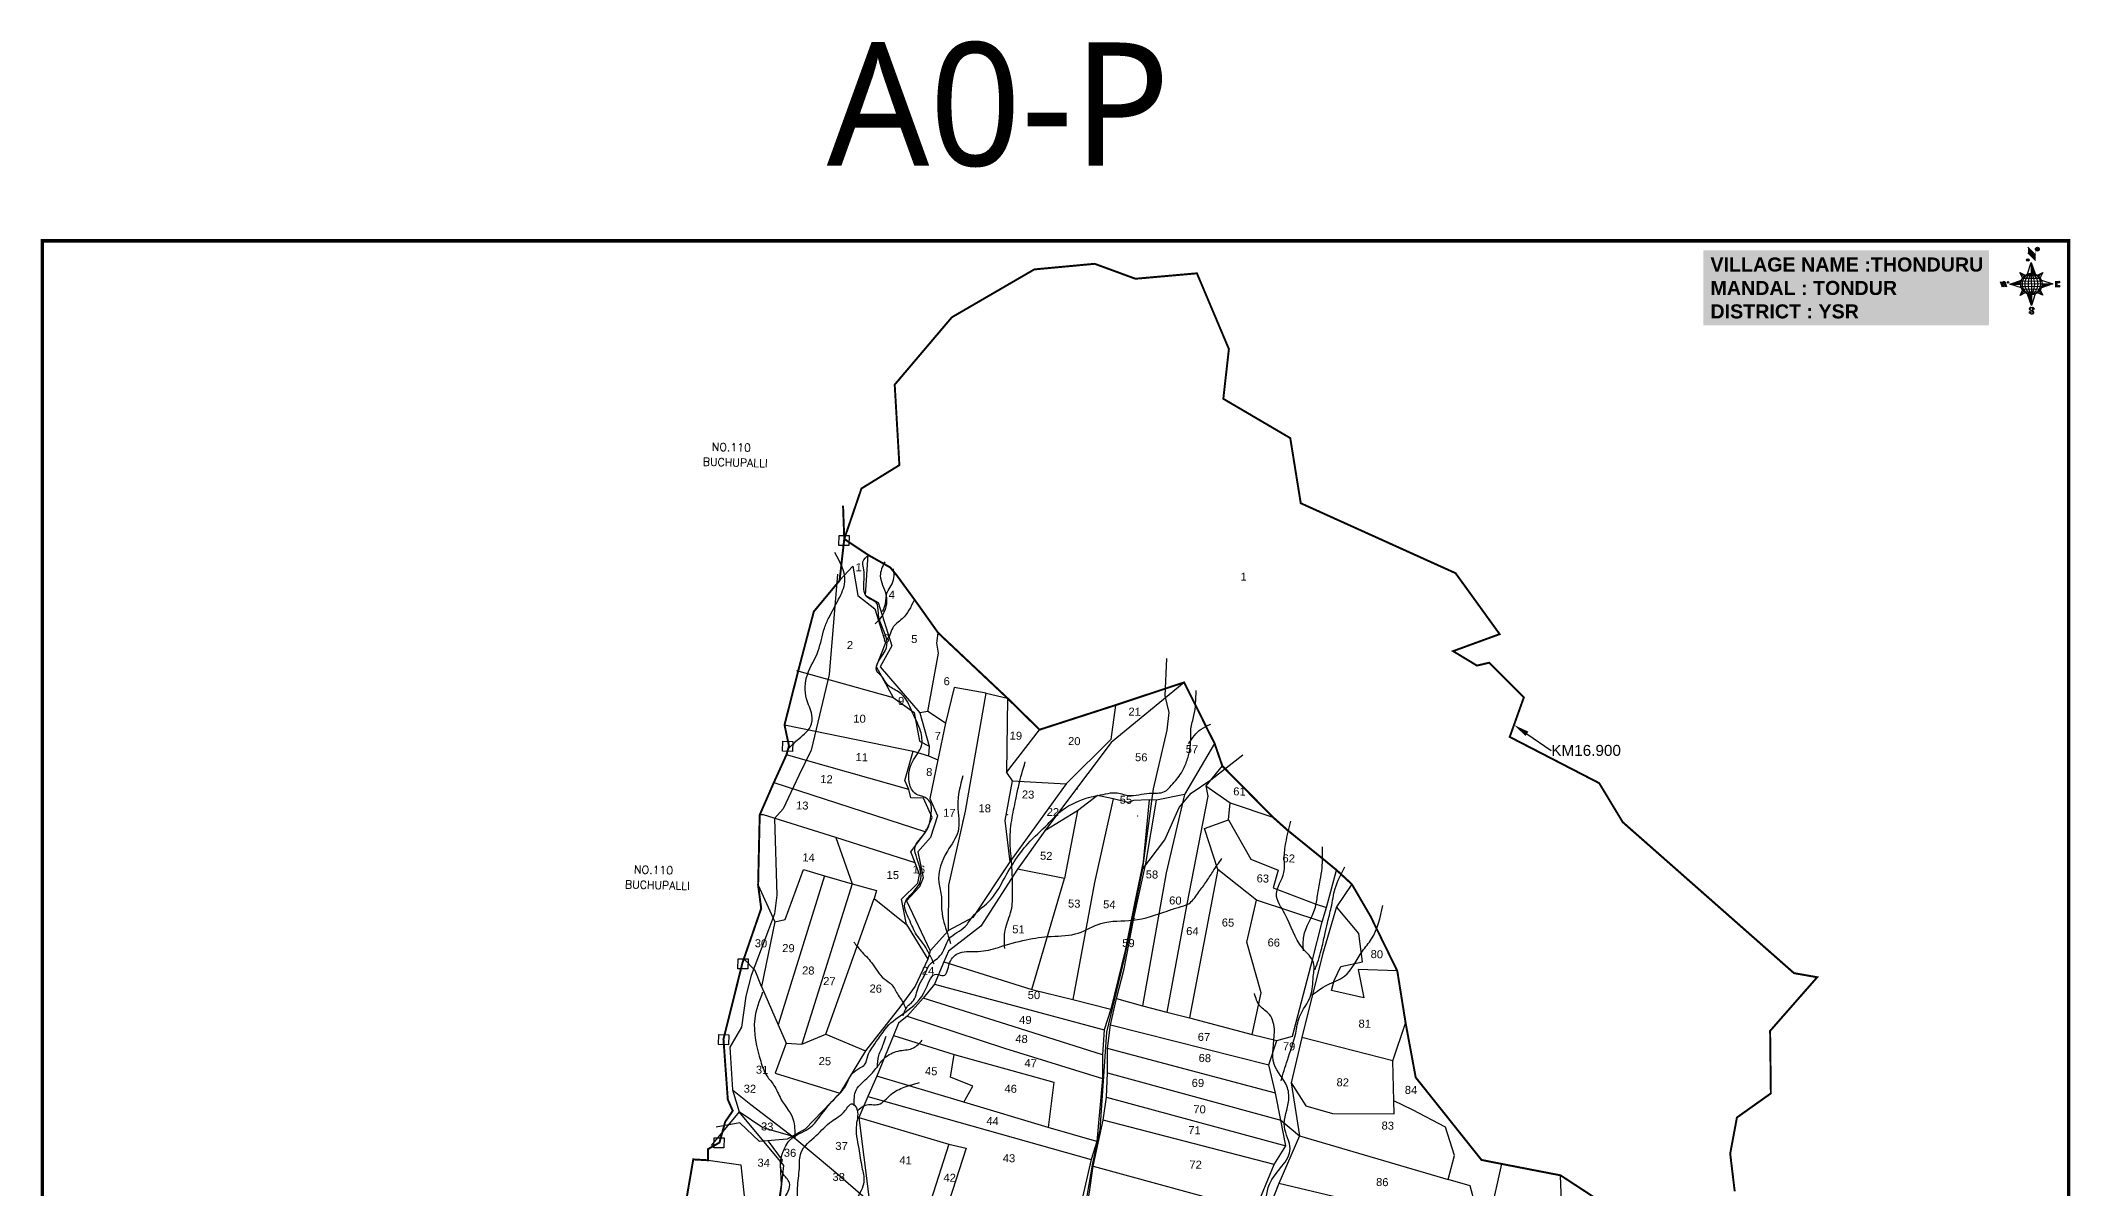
# Model space of a CAD drawing. Header units: inches. Extents: x 204541 to 226849, y 1610477 to 1619241.
# Drawn here: x 204541 to 209737, y 1616302 to 1619241 of the extents above; entities that cross this region are included whole.
import ezdxf
from ezdxf import colors
from ezdxf.entities.mleader import LeaderData, LeaderLine
from ezdxf.enums import TextEntityAlignment as Align
from ezdxf.math import Vec2, Vec3

# ---------------------------------------------------------------- set-up
doc = ezdxf.new("R2010")
doc.units = ezdxf.units.IN
doc.header["$LTSCALE"] = 15
doc.header["$MEASUREMENT"] = 0
for name, color, linetype in [('BLOCK', 72, 'Continuous'), ('bord', 1, 'Continuous'), ('CADAS', 1, 'Continuous'), ('PLOT', 7, 'Continuous'), ('PLOT NO', 7, 'Continuous'), ('ROAD', 1, 'Continuous'), ('STREAM', 4, 'Continuous'), ('TEXT', 1, 'Continuous'), ('VILLAGE BOUNADRY', 5, 'Continuous'), ('VILLAGE BOUNDARY', 5, 'Continuous'), ('VILLAGE BOUNDARY STONES', 1, 'Continuous'), ('VILLAGE STONES', 240, 'Continuous')]:
    doc.layers.add(name, color=color, linetype=linetype)
doc.styles.add('section', font='romant.shx', dxfattribs={"height": 2})
doc.styles.get("Standard").update_dxf_attribs({"font": 'arial.ttf'})
doc.styles.add('TMS', font='trebuc.ttf')
pattern_1 = [(270.375479083, (-2069700.0438, 9073869.3916), (1.91060089915, 0.0125210085), [])]
pattern_2 = [(0.375479083, (-2069700.0438, 9073869.3916), (-0.0125210085, 1.91060089915), [])]

# ---------------------------------------------------------------- blocks, each defined once
blk = doc.blocks.new('*X14')
at = {"color": 0, "linetype": 'Continuous'}
for p, q in [((6321.6, 240.5), (6322.3, 241.2)), ((6321.6, 240.3), (6322.3, 241)), ((6321.6, 240.1), (6322.3, 240.8)), ((6321.6, 239.9), (6322.4, 240.7)), ((6321.6, 239.8), (6322.4, 240.6)), ((6321.6, 239.6), (6322.5, 240.5)), ((6321.6, 239.4), (6322.5, 240.3)), ((6321.6, 239.2), (6322.6, 240.2)), ((6321.7, 239.1), (6322.6, 240.1)), ((6321.8, 240.8), (6322.4, 241.4)), ((6322.1, 241.3), (6322.4, 241.6)), ((6321.8, 239), (6322.7, 240)), ((6321.8, 239), (6322.8, 239.9)), ((6321.9, 238.9), (6322.9, 239.8)), ((6322, 238.8), (6323, 239.7)), ((6322.1, 238.7), (6323.1, 239.6)), ((6322.2, 238.6), (6323.1, 239.6)), ((6322.3, 238.5), (6323.2, 239.5)), ((6322.4, 238.5), (6323.3, 239.4)), ((6322.5, 238.4), (6323.4, 239.3)), ((6322.7, 238.4), (6323.6, 239.3)), ((6322.8, 238.3), (6323.7, 239.2)), ((6322.9, 238.3), (6323.8, 239.1)), ((6323.1, 238.2), (6323.9, 239.1)), ((6323.2, 238.2), (6324, 239)), ((6323.3, 238.2), (6324.2, 239)), ((6323.5, 238.1), (6324.3, 238.9)), ((6323.7, 238.1), (6324.4, 238.9)), ((6323.8, 238.1), (6324.6, 238.8)), ((6324.1, 238.2), (6324.7, 238.8)), ((6324.3, 238.3), (6324.9, 238.8)), ((6324.6, 238.3), (6325.1, 238.8)), ((6324.8, 238.4), (6325.2, 238.8)), ((6325.1, 238.5), (6325.4, 238.8)), ((6325.4, 238.6), (6325.6, 238.8))]:
    blk.add_line(p, q, dxfattribs=at)
blk = doc.blocks.new('*X13')
at = {"color": 0, "linetype": 'Continuous'}
for p, q in [((6324.4, 240.3), (6324.5, 240.4)), ((6324.6, 240.3), (6324.8, 240.5)), ((6324.7, 240.2), (6325, 240.5)), ((6324.8, 240.2), (6325.2, 240.6)), ((6325, 240.1), (6325.5, 240.6)), ((6325.1, 240.1), (6325.6, 240.6)), ((6325.2, 240), (6325.8, 240.6)), ((6325.3, 240), (6326, 240.6)), ((6325.4, 239.9), (6326.1, 240.6)), ((6325.5, 239.8), (6326.2, 240.5)), ((6325.6, 239.8), (6326.3, 240.5)), ((6325.7, 239.7), (6326.5, 240.4)), ((6325.9, 239.6), (6326.6, 240.3)), ((6326, 239.5), (6326.7, 240.3)), ((6326, 239.4), (6326.8, 240.2)), ((6326.1, 239.3), (6327, 240.2)), ((6326.2, 239.3), (6327.1, 240.1)), ((6326.3, 239.2), (6327.1, 240)), ((6326.4, 239.1), (6327.2, 239.9)), ((6326.5, 239), (6327.3, 239.8)), ((6326.5, 238.9), (6327.4, 239.7)), ((6326.6, 238.8), (6327.5, 239.6)), ((6326.7, 238.7), (6327.5, 239.5)), ((6326.8, 238.6), (6327.6, 239.4)), ((6326.8, 238.5), (6327.7, 239.3)), ((6326.8, 236.5), (6327.4, 237)), ((6326.9, 238.3), (6327.8, 239.2)), ((6326.9, 238.2), (6327.9, 239.1)), ((6326.9, 236.8), (6327.6, 237.4)), ((6327, 238.1), (6327.8, 239)), ((6327, 237.9), (6327.8, 238.8)), ((6327, 237.8), (6327.8, 238.6)), ((6327, 237.6), (6327.8, 238.4)), ((6327, 237.4), (6327.8, 238.2)), ((6327, 237.3), (6327.8, 238)), ((6327, 237.1), (6327.8, 237.9))]:
    blk.add_line(p, q, dxfattribs=at)
blk = doc.blocks.new('sy')
at = {"layer": 'bord', "extrusion": (0.000169932, 0.004808, 0.999988)}
h = blk.add_hatch(dxfattribs=at)
h.set_pattern_fill('LINE', color=8, scale=15.285135, angle=0.3755, style=0)
h.set_pattern_definition(pattern_2)
h.paths.add_polyline_path([(-0.2, 22.9, -0.090992), (8, 21.5), (-0.3, 45.9)])
h = blk.add_hatch(dxfattribs=at)
h.set_pattern_fill('LINE', color=8, scale=15.285135, angle=-89.6245, style=0)
h.set_pattern_definition(pattern_1)
h.paths.add_polyline_path([(-22.9, -0.2, -0.090992), (-21.5, 8), (-45.9, -0.3)])
h = blk.add_hatch(dxfattribs=at)
h.set_pattern_fill('LINE', color=8, scale=15.285135, angle=-89.6245, style=0)
h.set_pattern_definition(pattern_1)
h.paths.add_polyline_path([(45.9, 0.3), (22.9, 0.2, -0.090992), (21.5, -8)])
h = blk.add_hatch(dxfattribs=at)
h.set_pattern_fill('LINE', color=8, scale=15.285135, angle=0.3755, style=0)
h.set_pattern_definition(pattern_2)
h.paths.add_polyline_path([(0.2, -22.9, -0.090992), (-8, -21.5), (0.3, -45.9)])
for p, q in [((-8.3, 21.4, -0.1), (-0.3, 45.9, -0.2)), ((-7.3, 78.3, -0.4), (8.9, 62.3, -0.3)), ((-7.3, 66.2, -0.3), (9, 50.2, -0.2)), ((-0.3, 45.9, -0.2), (8, 21.5, -0.1)), ((-0.3, 45.9, -0.2), (-0.2, 22.9, -0.1)), ((-66.6, 5, 0), (-62.8, -6.2, 0)), ((-63.4, 5.1, 0), (-59.5, -6.2, 0)), ((-60.2, 5.1, 0), (-56.3, -6.2, 0)), ((-60.2, 5.1, 0), (-56.9, 5.1, 0)), ((-56.9, 5.1, 0), (-53.1, -6.1, 0)), ((-45.9, -0.3, 0), (-21.5, 8, 0)), ((-24.5, 24.2, -0.1), (-13.3, 18.7, -0.1)), ((-24.5, 24.2, -0.1), (-16.3, 16.1, -0.1)), ((-18.8, 13.1, -0.1), (-24.5, 24.2, -0.1)), ((13.1, 18.8, -0.1), (24.2, 24.5, -0.1)), ((24.2, 24.5, -0.1), (16.1, 16.3, -0.1)), ((24.2, 24.5, -0.1), (18.7, 13.3, -0.1)), ((21.4, 8.3, 0), (45.9, 0.3, 0)), ((45.9, 0.3, 0), (21.5, -8, 0)), ((22.9, 0.2, 0), (45.9, 0.3, 0)), ((51.5, 5.7, 0), (51.6, -6.7, 0)), ((55.1, -6.7, 0), (55, 5.7, 0)), ((-45.9, -0.3, 0), (-22.9, -0.2, 0)), ((-21.4, -8.3, 0), (-45.9, -0.3, 0)), ((-24.2, -24.5, 0.1), (-18.7, -13.3, 0.1)), ((-24.2, -24.5, 0.1), (-16.1, -16.3, 0.1)), ((-13.1, -18.8, 0.1), (-24.2, -24.5, 0.1)), ((0.3, -45.9, 0.2), (-8, -21.5, 0.1)), ((0.2, -22.9, 0.1), (0.3, -45.9, 0.2)), ((8.3, -21.4, 0.1), (0.3, -45.9, 0.2)), ((24.5, -24.2, 0.1), (13.3, -18.7, 0.1)), ((24.5, -24.2, 0.1), (16.3, -16.1, 0.1)), ((18.8, -13.1, 0.1), (24.5, -24.2, 0.1))]:
    blk.add_line(p, q, dxfattribs=at)
at = {"layer": 'bord', "color": 8, "linetype": 'ByBlock', "extrusion": (0.000169932, 0.004808, 0.999988)}
for p, q in [((22.9, 0.2, 0), (-22.9, -0.2, 0)), ((22.2, 5.9, 0), (-22.2, 5.6, 0)), ((19.8, 11.6, -0.1), (-19.9, 11.3, -0.1)), ((15.1, 17.3, -0.1), (-15.3, 17.1, -0.1)), ((-0.2, 22.9, -0.1), (0.2, -22.9, 0.1)), ((22.2, -5.6, 0), (-22.2, -5.9, 0)), ((19.9, -11.3, 0.1), (-19.8, -11.6, 0.1)), ((15.3, -17.1, 0.1), (-15.1, -17.3, 0.1))]:
    blk.add_line(p, q, dxfattribs=at)
at = {"layer": 'bord', "extrusion": (0.000169932, 0.004808, 0.999988)}
for points, const_width in [([(-8.6, 52.2, 1), (-6.6, 50.5, 1)], 2.69), ([(11.3, 75.7, 1), (14.4, 73.1, 1)], 4.03), ([(-50.6, 4.1, 1), (-49.3, 3, 1)], 1.61), ([(57.9, 4.5, 1), (59.3, 3.4, 1)], 1.77), ([(58, -4.4, 1), (59.3, -5.5, 1)], 1.77), ([(-1.6, -61.3, 1), (-3.1, -60.1, 1)], 2), ([(4.4, -53.7, 1), (2.9, -52.5, 1)], 2)]:
    blk.add_lwpolyline(points, format="xyb", close=True, dxfattribs=dict(at, const_width=const_width))
for points, const_width in [([(-7.2, 54.1), (-7.3, 78.3)], 0.291), ([(9, 50.2), (8.8, 74.4)], 0.291), ([(-67.7, 5), (-63.4, 5.1)], 0.116), ([(-59.5, -6.2), (-58.5, 0.3)], 0.116), ([(-53.1, -6.1), (-51.6, 3.5)], 0.116), ([(49.7, 5.7), (58.6, 5.7)], 0.128), ([(55.1, 0.4), (56.8, 0.4)], 0.128), ([(-59.5, -6.2), (-64.4, -6.2)], 0.116), ([(-56.3, -6.2), (-51.5, -6.1)], 0.116), ([(58.7, -6.7), (49.8, -6.8)], 0.128)]:
    blk.add_lwpolyline(points, dxfattribs=dict(at, const_width=const_width))
for points in [[(-3.7, -62.2), (-2.4, -63.4), (-0.4, -63.9), (2.3, -63.8), (4.2, -63.1), (5.5, -61.6), (5.4, -60.2), (4.6, -58.9), (4, -58.4), (2.3, -57.6), (-1.3, -56.6), (-2.8, -55.9), (-3.4, -55.4), (-4.2, -54), (-4.2, -52.1), (-3, -50.7), (-1.2, -50), (1.8, -49.8), (3.8, -50.5), (4.8, -51.6)], [(-1.3, -56.6), (-2.1, -55.5), (-2.4, -54.3), (-2.5, -52.5), (-2.2, -51.6), (-1.4, -50.5), (-0.2, -49.9)], [(2.3, -63.8), (3.3, -62.7), (3.6, -61.4), (3.4, -60.2), (2.6, -58.6), (1.1, -57.3)]]:
    blk.add_lwpolyline(points, dxfattribs=at)
for centre, radius in [((-7.6, 51.3), 2.69), ((12.8, 74.4), 4.03), ((-49.9, 3.5), 1.61), ((0, 0), 22.9), ((58.6, 3.9), 1.77), ((58.6, -4.9), 1.77), ((-2.3, -60.7), 2), ((3.7, -53.1), 2)]:
    blk.add_circle(centre, radius, dxfattribs=at)
at = {"layer": 'bord', "color": 8, "linetype": 'ByBlock', "extrusion": (0.000169932, 0.004808, 0.999988)}
for centre, radius, start, end in [((3.1, 0), 23.1, 98.0037, 262.7474), ((11.2, 0.1), 25.5, 116.3648, 244.3863), ((33.1, 0.2), 40.3, 145.6675, 215.0836), ((-11.2, -0.1), 25.5, 296.3648, 64.3863), ((-33.1, -0.2), 40.3, 325.6675, 35.0836), ((-3.1, 0), 23.1, 278.0037, 82.7474)]:
    blk.add_arc(centre, radius, start, end, dxfattribs=at)
at = {"layer": 'bord', "extrusion": (0.000169932, 0.004808, 0.999988)}
for points in [[(-7.3, 78.3), (8.9, 62.3), (-7.3, 66.2), (9, 50.2)], [(-66.6, 5), (-63.4, 5.1), (-62.8, -6.2), (-59.5, -6.2)], [(-60.2, 5.1), (-56.9, 5.1), (-56.3, -6.2), (-53.1, -6.1)], [(55, 5.7), (55.1, -6.7), (51.5, 5.7), (51.6, -6.7)]]:
    blk.add_solid(points, dxfattribs=at)
at = {"layer": 'bord', "extrusion": (0.000169932, 0.004808, 0.999988), "xscale": 1.444935456737715, "yscale": 1.444935456737715, "zscale": 1.444935456737715, "rotation": 141.1624086003328}
for name, p in [('*X13', (7334.5, -5516.8)), ('*X14', (7337.2, -5520.6))]:
    blk.add_blockref(name, p, dxfattribs=at)
blk = doc.blocks.new('CIRCLE-BOX')
for p, q in [((-0.5, 0), (0.5, 0)), ((0, 0.5), (0, -0.5))]:
    blk.add_line(p, q)
blk.add_circle((0, 0), 0.2)

msp = doc.modelspace()

# ---------------------------------------------------------------- linework, layer by layer
at = {"layer": 'PLOT'}
for points in [[(206619.9, 1617895.7), (206633.1, 1617820.6), (206676.8, 1617785.8), (206704.2, 1617698.7), (206680.1, 1617638.6), (206723.7, 1617559.4), (206777.4, 1617520.5), (206791.2, 1617447.7), (206815.5, 1617434.1), (206813.9, 1617409.5), (206837.4, 1617399.3), (206817.3, 1617300.4), (206837, 1617256), (206818.8, 1617200.9), (206786.6, 1617164), (206800, 1617097.6), (206791.2, 1617074.8), (206758, 1617038.4), (206818.3, 1616910.5), (206812.5, 1616889.2), (206779.5, 1616820.4), (206743, 1616770.1), (206652.4, 1616654.6), (206587, 1616546.5), (206497.9, 1616454.2), (206451.8, 1616428.2), (206381.7, 1616422.6), (206331.1, 1616470.6), (206270.3, 1616459)], [(206619.9, 1617895.7), (206586.3, 1617858.4)], [(206658.6, 1617924.6), (206651.6, 1617820.9), (206685.2, 1617801.9), (206720.4, 1617691.8), (206689.9, 1617637.3), (206791.9, 1617519.6), (206815.5, 1617434.1)], [(206812.3, 1617523.2), (206839.2, 1617672.5), (206835.2, 1617698.5), (206838.7, 1617724.5)], [(206476.2, 1617628.4), (206723.7, 1617559.4)], [(207468.2, 1617597.8), (207281.5, 1617444.2), (207162.2, 1617285.4), (207111.3, 1617217.8), (207042, 1617119.3), (206947.7, 1616973.8), (206865.5, 1616909.6), (206853.2, 1616882.6), (206828.9, 1616825.5), (206800.2, 1616789.6), (206759.5, 1616743.7), (206737.1, 1616725.1), (206724.2, 1616693.7), (206681.6, 1616589.5), (206658.4, 1616537.8), (206635.7, 1616484.1), (206661.2, 1616280.6)], [(206818.3, 1616910.5), (206865, 1616962.3), (206865.8, 1617078.6), (206908.5, 1617268), (206961.7, 1617570.4), (207016.3, 1617557.1), (207013.2, 1617367.3), (207027.9, 1617346), (207008.9, 1617244.6), (207022.3, 1617138.7), (206927.2, 1616995.9), (206865, 1616962.3)], [(206961.7, 1617570.4), (206879.9, 1617584.9), (206857.3, 1617493.6), (206837.4, 1617399.3)], [(206857.3, 1617493.6), (206812.3, 1617523.2), (206791.9, 1617519.6)], [(207292.7, 1617539.6), (207280.4, 1617451.3), (207166, 1617338.2), (207022.3, 1617138.7)], [(206445.4, 1617489), (206775, 1617421.6)], [(207013.2, 1617367.3), (207098.2, 1617476.7)], [(206763.5, 1617324), (206450.3, 1617412.4)], [(206757.7, 1616977.7), (206744.7, 1617043.1), (206786.8, 1617083.6), (206791.1, 1617105.8), (206779.8, 1617136.1), (206768.5, 1617164.1), (206807.1, 1617215), (206822.9, 1617251.5), (206801.5, 1617301.1), (206768.9, 1617302.1), (206763.5, 1617324), (206753.7, 1617347), (206775, 1617421.6), (206813.9, 1617409.5)], [(207546.2, 1617441.4), (207469.1, 1617310.5), (207397.3, 1617296.1), (207378.7, 1617297), (207363.5, 1617138.1), (207342.5, 1617040.1), (207317.4, 1616911.2), (207280.4, 1616761), (207263.5, 1616707.9), (207259.1, 1616644.5), (207259.1, 1616584.1), (207244.5, 1616422.3), (207230.2, 1616376.5), (207190.8, 1616205.4)], [(207566, 1617383.8), (207524.2, 1617333.1), (207585.8, 1617289.5), (207695.6, 1617252.7)], [(206417.9, 1617341.1), (206807.1, 1617215)], [(207027.9, 1617346), (207166, 1617338.2)], [(207378.7, 1617297), (207338.5, 1617295.2), (207324.7, 1617290), (207286.6, 1617299.6), (207246.4, 1617308.4), (207194.9, 1617269), (207111.3, 1617217.8)], [(207469.1, 1617310.5), (207422.4, 1617110.6), (207361.6, 1616769.7)], [(207524.2, 1617333.1), (207528.8, 1617306.7), (207474.2, 1617025.8), (207424.2, 1616753.4)], [(206779.8, 1617136.1), (206576.3, 1617200.3), (206392, 1617259.1), (206381.9, 1617258.5)], [(207194.9, 1617269), (207162.2, 1617096)], [(207286.6, 1617299.6), (207238.9, 1617085.1), (207183.1, 1616785.9)], [(207211.9, 1616186.4), (207214.2, 1616224.5), (207225.6, 1616292.5), (207235.1, 1616358.9), (207261, 1616477.2), (207269.7, 1616536.1), (207271.7, 1616598), (207272, 1616660.8), (207279.6, 1616720.9), (207295.2, 1616788.5), (207315, 1616864.1), (207340.5, 1616998.7), (207369.8, 1617133.9), (207397.3, 1617296.1)], [(207821.9, 1616985.2), (207653.4, 1617040.3), (207554.1, 1617118.5), (207520.6, 1617224), (207582.2, 1617246.1), (207585.8, 1617289.5)], [(207582.2, 1617246.1), (207639, 1617145), (207708.5, 1617117), (207695.9, 1617072), (207803.5, 1617031.1), (207832.5, 1617021.1)], [(206576.3, 1617200.3), (206618.4, 1617082.4), (206489.4, 1616671.5)], [(206420.5, 1616984.6), (206447.4, 1616991), (206493.6, 1617118.9), (206547.9, 1617102.7), (206618.4, 1617082.4), (206681, 1617064.8), (206674.5, 1617044.5), (206757.7, 1616977.7), (206812.5, 1616889.2)], [(206547.9, 1617102.7), (206429.4, 1616720.9)], [(207078.6, 1616811.2), (207162.2, 1617096), (207042, 1617119.3)], [(207554.1, 1617118.5), (207482, 1616738.9)], [(207650.4, 1616245.9), (207698.6, 1616363.5), (207728.7, 1616411.5), (207715.5, 1616476.8), (207702, 1616546), (207685.1, 1616619), (207705.2, 1616681.2), (207745.3, 1616692.5), (207797.1, 1616887.7), (207821.9, 1616985.2), (207832.5, 1617021.1), (207858.2, 1617117.5)], [(206377.8, 1617078.6), (206420.5, 1616984.6), (206386.6, 1616819.6), (206370.2, 1616860.2), (206341.2, 1616890)], [(207897.6, 1617081), (207857.9, 1617023.2), (207822.7, 1616901.4), (207769.9, 1616688.7), (207742.1, 1616573), (207763.3, 1616436.9), (207710.9, 1616314.7), (207686.7, 1616254.4), (207666, 1616195.6), (207644.5, 1616127.6), (207626.1, 1616073.2), (207621.2, 1616063.7), (207888, 1615990), (208107.7, 1615920.8), (208117.9, 1615915.2), (208145.8, 1615916.4), (208147.3, 1615922), (208168.8, 1615950.1), (208242.6, 1616041.7), (208270.4, 1616074.9), (208351.4, 1616136.1), (208361.9, 1616175.4), (208434.4, 1616267.9), (208431.8, 1616335.8)], [(206551.2, 1616697), (206674.5, 1617044.5)], [(207642.2, 1616696.3), (207665.5, 1616803.2), (207628.8, 1616932.4), (207653.4, 1617040.3)], [(208013.8, 1616859.1), (207913.9, 1616862.4), (207928.3, 1616790.1), (207845.8, 1616809.1), (207852.5, 1616834.9), (207869.1, 1616870.2), (207924.7, 1616882.4), (207915.8, 1616954.9), (207857.9, 1617023.2)], [(206853.2, 1616882.6), (207078.6, 1616811.2), (207183.1, 1616785.9), (207280.4, 1616761), (207280.4, 1616761)], [(206386.6, 1616819.6), (206429.4, 1616720.9), (206449.9, 1616674.2), (206489.4, 1616671.5), (206551.2, 1616697), (206652.4, 1616654.6)], [(207259.1, 1616644.5), (207014.1, 1616722.2), (206800.2, 1616789.6)], [(206828.9, 1616825.5), (207263.5, 1616707.9)], [(207295.2, 1616788.5), (207295.2, 1616788.5), (207361.6, 1616769.7), (207424.2, 1616753.4), (207482, 1616738.9), (207642.2, 1616696.3), (207705.2, 1616681.2)], [(206759.5, 1616743.7), (207008.5, 1616661), (207259.1, 1616584.1)], [(206724.2, 1616693.7), (206879.6, 1616644.9), (207134.9, 1616574.6), (207120.6, 1616457.9)], [(207279.6, 1616720.9), (207685.1, 1616619)], [(208002.1, 1616629.1), (207769.9, 1616688.7)], [(208253.3, 1616239.4), (208212.9, 1616261.5), (208200.2, 1616308.7), (208144.4, 1616325.1), (208160.4, 1616386.8), (208137, 1616459.3), (208052.7, 1616503.9), (208005, 1616526.7), (208002.1, 1616629.1), (208035.2, 1616725.5)], [(206449.9, 1616674.2), (206421.4, 1616597.2), (206587, 1616546.5)], [(206904.7, 1616523.4), (206927.1, 1616563.8), (206870.4, 1616587.3), (206879.6, 1616644.9)], [(207702, 1616546), (207272, 1616660.8)], [(207244.5, 1616422.3), (207120.6, 1616457.9), (206904.7, 1616523.4), (206681.6, 1616589.5)], [(207271.7, 1616598), (207715.5, 1616476.8), (207763.3, 1616436.9), (208144.4, 1616325.1)], [(206658.4, 1616537.8), (207230.2, 1616376.5)], [(207269.7, 1616536.1), (207728.7, 1616411.5)], [(207742.1, 1616573), (207780.1, 1616513.5), (207847.7, 1616494.1), (208006.2, 1616493.7), (208005, 1616526.7)], [(206635.7, 1616484.1), (206865.8, 1616415.4), (206910.5, 1616405.3), (206865.7, 1616268)], [(207698.6, 1616363.5), (207261, 1616477.2)], [(206423.6, 1616223.3), (206437.8, 1616311.4), (206435.1, 1616363.3), (206440, 1616375), (206404.3, 1616423.2)], [(206249.8, 1616374.4), (206333.7, 1616363), (206349.2, 1616219.4)], [(206865.8, 1616415.4), (206818.8, 1616268.6)], [(207235.1, 1616358.9), (207650.4, 1616245.9)], [(207626.1, 1616073.2), (207895.9, 1615994.9), (208119.6, 1615929.9), (208175.5, 1615986), (208202, 1616032.4), (208220, 1616097.9), (208236.9, 1616165.9), (208253.3, 1616239.4), (208281.2, 1616365)], [(208361.9, 1616175.4), (208236.9, 1616165.9), (207990.5, 1616248.6), (207710.9, 1616314.7)]]:
    msp.add_lwpolyline(points, dxfattribs=at)
at = {"layer": 'ROAD'}
for points in [[(206581.1, 1617874.6), (206559.6, 1617617.9), (206513.8, 1617424.4), (206482.1, 1617359.2), (206441.6, 1617274.1), (206419.9, 1617249), (206425.5, 1617053.4), (206419.8, 1617005), (206404.2, 1616964.1), (206360.2, 1616847.1), (206346.1, 1616794.3), (206335.1, 1616715.4), (206305.5, 1616663.9), (206312.1, 1616554.8), (206329.1, 1616498.6), (206257.5, 1616412.4)], [(207163.2, 1613930.6), (207227.7, 1614208.3), (207153, 1614308.8), (207156.1, 1614482.3), (207151.5, 1614734), (207164.1, 1615114.4), (207145.1, 1615359.8), (207102.1, 1615635.1), (207104.8, 1615667.3), (207119.5, 1615708.2), (207154.8, 1615932.2), (207204.6, 1616178.6), (207215.4, 1616258), (207234.8, 1616367), (207253.2, 1616452.5), (207270.5, 1616702.3), (207315.5, 1616891), (207361.8, 1617116), (207389.9, 1617325.1), (207424.4, 1617475.5), (207430.2, 1617521.1), (207419.3, 1617563.6), (207423.9, 1617658.6)], [(207360, 1617116.9), (207419, 1617194.6), (207455.2, 1617277.5), (207486.5, 1617313.9), (207536.9, 1617348), (207618.5, 1617412.7)], [(206312.1, 1616554.8), (206359.1, 1616517.3), (206471.8, 1616430.8), (206570.5, 1616348.5), (206664.8, 1616266.8)], [(207144.4, 1614772.7), (207046.9, 1614931.5), (206899.6, 1615195.6), (206720.5, 1615381.5), (206683.2, 1615614.1), (206647.2, 1615904.1), (206620.8, 1616008.6), (206501.7, 1616157.9), (206443.5, 1616210), (206429.9, 1616235), (206443.9, 1616361.4), (206329.1, 1616498.6)], [(206465.3, 1616435.8), (206389.9, 1616457.2), (206329.1, 1616498.6)]]:
    msp.add_lwpolyline(points, dxfattribs=at)
at = {"layer": 'STREAM'}
for points in [[(206455, 1617428.1), (206477.4, 1617449.5), (206496.3, 1617466), (206512, 1617485), (206515.2, 1617514.4), (206501.8, 1617556), (206504.1, 1617617.5), (206531.7, 1617678.4), (206547.4, 1617736.7), (206559, 1617763.4), (206583.8, 1617810.9), (206600, 1617855.2), (206573.9, 1617930)], [(206828.7, 1616876.7), (206822.1, 1616890.1), (206809, 1616915.7), (206799.3, 1616930.6), (206783.5, 1616951.6), (206764.4, 1616991.5), (206753.1, 1617030.2), (206772.8, 1617059.3), (206793, 1617088.3), (206784.3, 1617147.4), (206779.2, 1617173.9), (206804.8, 1617212.3), (206816.5, 1617237.3), (206820.8, 1617262.5), (206818.3, 1617291), (206799.6, 1617305.6), (206787.6, 1617309.1), (206772.6, 1617321), (206766.1, 1617335.9), (206772.7, 1617394.7), (206795.8, 1617435.3), (206793.5, 1617473.3), (206774, 1617518.5), (206750.2, 1617562.3), (206736.8, 1617573.6), (206708.7, 1617592.2), (206694.4, 1617613.1), (206681.6, 1617626.6), (206706.2, 1617686.5), (206695.3, 1617740), (206685.6, 1617774.5), (206679.9, 1617802.5), (206657.5, 1617815.2), (206648.5, 1617837), (206649.3, 1617869.1), (206647.2, 1617891.3), (206645.9, 1617906.6), (206661.1, 1617923.6)], [(206701.8, 1617906.3), (206690.5, 1617870.2), (206705.1, 1617821.9), (206692.2, 1617763.8), (206677.6, 1617747.8)], [(206696.2, 1617778.9), (206703.6, 1617799.3), (206708.5, 1617828.2), (206718.4, 1617845.9), (206724.6, 1617885.3), (206723.7, 1617888.7)], [(206777.1, 1617808.2), (206746.4, 1617760.4), (206722.2, 1617737.2), (206714.9, 1617719.5), (206706.1, 1617704.4)], [(206748.7, 1616743.9), (206762.9, 1616771.4), (206772.3, 1616779.6), (206788.4, 1616818.8), (206804.3, 1616849.6), (206815.8, 1616873.7), (206843.3, 1616897.5), (206867.1, 1616941.6), (206907.4, 1616972.6), (206926.5, 1616997.4), (206973.9, 1617042.6), (207003.7, 1617088.3), (207068.4, 1617184.9), (207119.3, 1617235.1), (207148.7, 1617264.7), (207217.8, 1617301), (207266.9, 1617312.4), (207293.1, 1617315.2), (207325, 1617308.6), (207379.9, 1617314), (207417.9, 1617318.2), (207436, 1617334.6), (207461.1, 1617366), (207474.5, 1617395.2), (207482.7, 1617425.3), (207485, 1617451.3), (207485.7, 1617479.1), (207493.3, 1617513), (207499, 1617576.8)], [(207479.8, 1617441.7), (207511.8, 1617478), (207536.6, 1617490.9)], [(206902.2, 1617358.8), (206888.6, 1617282.5), (206889.6, 1617216), (206862.3, 1617166.1), (206840.2, 1617085.8), (206847, 1617048.6), (206847.8, 1617013.2), (206862.5, 1616954.7), (206870.3, 1616929)], [(207009.1, 1616916.5), (207010.2, 1616963.7), (207025.7, 1617013.8), (207029.3, 1617060.9), (207026.8, 1617133.4), (207022.9, 1617185.6), (207026.8, 1617244.5), (207037.4, 1617297.7), (207044.9, 1617333.7), (207061.5, 1617394)], [(207716.3, 1616577.5), (207732.4, 1616630.6), (207753.8, 1616699.5), (207763.7, 1616741.9), (207791.8, 1616794.7), (207798.9, 1616845.1), (207799.7, 1616879.8), (207771.8, 1616917.1), (207726.2, 1617005), (207704.6, 1617056.1), (207723.7, 1617111.1), (207724.6, 1617147.8), (207728.5, 1617187.3), (207741.7, 1617242.5)], [(207773.6, 1616910.8), (207774.5, 1616947.4), (207802.9, 1617018.1), (207809.7, 1617052.6), (207816.5, 1617091.1), (207821.2, 1617122.7), (207822.5, 1617177.2)], [(206976.5, 1614016.6), (206977.5, 1614024.1), (206977.1, 1614043.5), (206957.9, 1614124.7), (206953.5, 1614188.8), (206934.2, 1614263.3), (206950, 1614397.5), (206975.6, 1614483.3), (207007.7, 1614521.3), (207035.9, 1614574.5), (206995.6, 1614615.8), (206945.7, 1614681.8), (206927.8, 1614710), (206938.6, 1614775.3), (206940, 1614796.4), (206921.9, 1614815.3), (206899.5, 1614831), (206911, 1614851.4), (206916.6, 1614874), (206923.4, 1614912.6), (206904, 1614949.2), (206883.9, 1614990), (206864.6, 1615028.4), (206847.5, 1615053.2), (206836.5, 1615090.4), (206823.7, 1615118.5), (206816.8, 1615148.1), (206803.2, 1615176.2), (206782.5, 1615192.7), (206727, 1615277.8), (206715.4, 1615323.5), (206698, 1615370.2), (206699.4, 1615428.2), (206726.8, 1615449.5), (206704.3, 1615496.3), (206677.4, 1615535.6), (206658.3, 1615580.6), (206642, 1615604.6), (206635, 1615631.7), (206600.8, 1615684.4), (206577.7, 1615741.3), (206581.2, 1615786.6), (206563.4, 1615816.5), (206541.1, 1615906.2), (206541.2, 1615946.6), (206532.2, 1615993.9), (206532.8, 1616019.1), (206506.1, 1616064.9), (206501.9, 1616101.2), (206473.3, 1616175.1), (206452.7, 1616197.4), (206443.5, 1616271.7), (206458, 1616316.8), (206440.9, 1616340.8), (206442.2, 1616397.1), (206463.2, 1616430.3), (206506, 1616454.9), (206545.8, 1616499.5), (206580.4, 1616539), (206598.6, 1616559.7), (206619.6, 1616597), (206638.5, 1616610.9), (206650.5, 1616619), (206658.6, 1616641.6), (206669.1, 1616661.5), (206684, 1616683.9), (206694.4, 1616697.9), (206707.5, 1616715.3), (206753.1, 1616752.6), (206807.5, 1616813.6), (206835.4, 1616850.8), (206852.1, 1616847), (206868, 1616879.5), (206893.9, 1616905.8), (206941.1, 1616908.9), (206992.8, 1616919.5), (207064, 1616938.9), (207128.2, 1616947.5), (207197.4, 1616956), (207255.3, 1616980.7), (207337.4, 1616989.2), (207424.7, 1617012.4), (207453.6, 1617021.9), (207479.9, 1617031.3), (207503.2, 1617057.7), (207523.2, 1617085), (207541.6, 1617113.2), (207565.1, 1617147.2)], [(207803.3, 1616862.1), (207819.3, 1616912.3), (207828.2, 1616952.7), (207834.9, 1616982.3), (207844.7, 1617021.7), (207854.8, 1617070), (207879.9, 1617125.9)], [(207794.8, 1616796.9), (207835.1, 1616823.7), (207878.3, 1616845.5), (207924.4, 1616909.8), (207948, 1616941), (207976.7, 1617026.5)], [(206622.9, 1616932.8), (206641, 1616910.5), (206668.1, 1616880.3), (206700.1, 1616839.1), (206720, 1616823.4), (206736.3, 1616796.9), (206746.9, 1616781.5), (206755.7, 1616761)], [(206389.3, 1616804.7), (206369.2, 1616736), (206384.4, 1616627.7), (206400.4, 1616590.2), (206418.4, 1616566.2), (206436.2, 1616531.2), (206469.4, 1616473), (206471.4, 1616451.1), (206471.8, 1616430.8)], [(207153.3, 1614799.9), (207193.1, 1614824.1), (207241.3, 1614847.4), (207287.8, 1614895.9), (207345.5, 1614941.1), (207384.1, 1614965.6), (207408.4, 1615008), (207429.6, 1615033.7), (207459.1, 1615104.6), (207466.8, 1615152.5), (207479, 1615191), (207486.2, 1615266.2), (207493.2, 1615335), (207498.2, 1615365.9), (207450.2, 1615438.6), (207414.6, 1615492.9), (207403.1, 1615532.7), (207400.1, 1615571.1), (207399.6, 1615646.9), (207434.6, 1615700.3), (207499.1, 1615721.7), (207538.8, 1615731.6), (207559.1, 1615750.9), (207565.5, 1615775.5), (207611.2, 1615838.6), (207643.4, 1615872.7), (207656.7, 1615894.5), (207649.8, 1615948.7), (207629, 1615987.2), (207621.3, 1616041.6), (207620, 1616082.7), (207637.7, 1616141), (207660.3, 1616212.6), (207672.3, 1616244.4), (207686.7, 1616313.3), (207739.6, 1616404.2), (207725, 1616460.2), (207735.9, 1616528.6), (207731.3, 1616563.9), (207698.4, 1616620.5), (207699.4, 1616703.7), (207686.5, 1616747.6), (207662.2, 1616770), (207648.1, 1616801.1)], [(206623.6, 1616514.8), (206628.8, 1616554.2), (206660.7, 1616588), (206685, 1616616.9), (206704.9, 1616639.2), (206741.5, 1616655.1), (206775.3, 1616661.9), (206797.7, 1616681.6)], [(206683.2, 1616612.2), (206686.5, 1616642.4), (206699, 1616672.5), (206705.3, 1616692.5)], [(206631.7, 1616500.3), (206652.3, 1616515.8), (206685.2, 1616517.5), (206717.8, 1616542.9), (206751.9, 1616561.5), (206791, 1616573.2)], [(207061.2, 1614565.6), (207057.4, 1614583.4), (207033.7, 1614613.4), (207017.2, 1614629.8), (206996.6, 1614646.3), (206976.1, 1614670.3), (206960.5, 1614691.7), (206943.2, 1614707.3), (206945.8, 1614746.8), (206958.1, 1614805.5), (206946.1, 1614830.1), (206937.1, 1614843), (206947.3, 1614918.2), (206945.3, 1614975.5), (206931.2, 1615021.3), (206915.8, 1615084), (206899.6, 1615112.1), (206894, 1615161.1), (206881.4, 1615199.2), (206873.6, 1615225.5), (206862.8, 1615267.9), (206848.7, 1615278.3), (206854.8, 1615326.8), (206841.5, 1615370.9), (206804.2, 1615396.2), (206779.7, 1615428.7), (206740.7, 1615491.9), (206721.9, 1615549.6), (206716.9, 1615591.8), (206714.6, 1615638.2), (206715.3, 1615665.1), (206684.3, 1615860.1), (206665, 1615933.7), (206650.6, 1616004.8), (206651.5, 1616041.8), (206637.2, 1616080), (206619.2, 1616104.9), (206560.8, 1616128.1), (206523.3, 1616145), (206477.8, 1616187.9), (206477.9, 1616264.5), (206478.8, 1616304), (206483.3, 1616353.6), (206487.6, 1616393.9), (206526.6, 1616437.6), (206565.3, 1616473.7), (206600.5, 1616501.5), (206619.5, 1616518.8), (206629.3, 1616508.4), (206629.2, 1616465.5), (206635.4, 1616404.8), (206643.5, 1616356.6), (206648.5, 1616319.4), (206630.6, 1616274.4), (206620.4, 1616234.2)]]:
    msp.add_spline(points, degree=3, dxfattribs=at)
at = {"layer": 'VILLAGE BOUNADRY', "const_width": 9}
msp.add_lwpolyline([(204545.7, 1618728.4), (209732.2, 1618728.4), (209732.2, 1610481.2), (204545.7, 1610481.2)], close=True, dxfattribs=at)
at = {"layer": 'VILLAGE BOUNDARY', "const_width": 5}
for points in [[(206598.3, 1617965), (206642.3, 1618094.1), (206739.4, 1618154), (206727.4, 1618360), (206873.6, 1618532.4), (207084.7, 1618655), (207239.3, 1618669.4), (207343.6, 1618631.1), (207501, 1618645), (207582.8, 1618451.2), (207568.5, 1618323.8), (207739.9, 1618223.2), (207766.7, 1618056.5), (208163, 1617877.4), (208275.8, 1617721.3), (208156.6, 1617677.8), (208217.7, 1617640.8), (208249.2, 1617648.2), (208337.8, 1617559.4), (208301.6, 1617458.2), (208530.6, 1617339.9), (208590.8, 1617240.1), (209029.2, 1616853.5), (209088.6, 1616843), (208968.1, 1616705.6), (208970, 1616545.6), (208883.2, 1616483.9), (208865.9, 1616391.4), (208877.5, 1616295)], [(206595.2, 1618050.1), (206598.3, 1617965), (206658.6, 1617924.6), (206715.8, 1617892.2), (206732.3, 1617872.4), (206783.3, 1617802.5), (206838.7, 1617724.5), (207016.3, 1617557.1), (207098.2, 1617476.7), (207292.7, 1617539.6), (207468.2, 1617597.8), (207530, 1617473.6), (207546.2, 1617441.4), (207566, 1617383.8), (207695.6, 1617252.7), (207731.7, 1617220.4), (207824.9, 1617144.8), (207858.2, 1617117.5), (207897.6, 1617081), (207945.4, 1616998.9), (208013.8, 1616859.1), (208035.2, 1616725.5), (208061, 1616586.4), (208229.3, 1616375.3), (208281.2, 1616365), (208431.8, 1616335.8), (208581.7, 1616237.7)], [(206184.7, 1616218.7), (206211.8, 1616376.6), (206249.8, 1616374.4), (206249.8, 1616403.1), (206278.9, 1616419.7), (206293.5, 1616472.8), (206312.9, 1616501), (206300.2, 1616530), (206289.1, 1616684.1), (206337.8, 1616880.1), (206385.7, 1617019.1), (206377.8, 1617078.6), (206381.9, 1617258.5), (206417.9, 1617341.1), (206450.3, 1617412.4), (206456.8, 1617434.9), (206445.4, 1617489), (206480, 1617625.6), (206520.4, 1617779.2), (206586.3, 1617858.4), (206598.3, 1617965)]]:
    msp.add_lwpolyline(points, dxfattribs=at)
at = {"layer": 'VILLAGE BOUNDARY STONES'}
for points in [[(206584.9, 1617974.1), (206610.6, 1617973.5), (206610, 1617947.9), (206584.3, 1617948.5)], [(206441.1, 1617447), (206466.7, 1617446.4), (206466.1, 1617420.8), (206440.5, 1617421.4)], [(206326.5, 1616890.4), (206352.1, 1616889.8), (206351.5, 1616864.1), (206325.9, 1616864.7)], [(206277.4, 1616696.4), (206303, 1616695.8), (206302.4, 1616670.2), (206276.8, 1616670.8)], [(206265, 1616432.1), (206290.7, 1616431.5), (206290.1, 1616405.9), (206264.4, 1616406.5)]]:
    msp.add_lwpolyline(points, close=True, dxfattribs=at)

# ---------------------------------------------------------------- block references
at = {"layer": 'BLOCK'}
for p in [(207194, 1617325, 7), (207016, 1617260, 6), (207349, 1617256, 8), (206807, 1617221, 4), (206902, 1617243, 5), (207341, 1616993, 9)]:
    msp.add_blockref('CIRCLE-BOX', p, dxfattribs=at)
at = {"layer": 'VILLAGE BOUNADRY', "xscale": 1.19808, "yscale": 1.19808, "zscale": 1.19808}
msp.add_blockref('sy', (209636.9, 1618617.8, 0.2), dxfattribs=at)

# ---------------------------------------------------------------- texts
at = {"layer": 'CADAS', "color": 2, "style": 'TMS'}
msp.add_text('A0-P', height=315.69, dxfattribs=at).set_placement((206553.5, 1618920.3))
at = {"layer": 'PLOT NO'}
for s, height, p in [('1', 20.5, (206635.4, 1617892.5)), ('1', 20.5, (207620.6, 1617868.6)), ('4', 20.5, (206720, 1617822.2)), ('3', 20.5, (206706.4, 1617710.4)), ('2', 20.5, (206613, 1617693.4)), ('5', 20.5, (206777.5, 1617708.8)), ('6', 20.5, (206860.5, 1617600.9)), ('10', 20.48, (206637.4, 1617505)), ('9', 20.5, (206743.8, 1617550.3)), ('21', 20.48, (207341.5, 1617522.7)), ('7', 20.5, (206837.5, 1617460.7)), ('19', 20.48, (207037.6, 1617461.4)), ('11', 20.48, (206643.3, 1617406.4)), ('20', 20.48, (207187, 1617447.5)), ('56', 20.48, (207358.5, 1617406)), ('57', 20.48, (207488.2, 1617426.9)), ('12', 20.48, (206553, 1617350)), ('8', 20.5, (206815.9, 1617368.4)), ('23', 20.48, (207068.9, 1617310.7)), ('55', 20.48, (207319.2, 1617297.4)), ('61', 20.48, (207609.8, 1617318.6)), ('13', 20.48, (206490.8, 1617282.6)), ('17', 20.48, (206867.2, 1617263.9)), ('18', 20.48, (206957.8, 1617275.5)), ('22', 20.48, (207132.3, 1617265.9)), ('14', 20.48, (206507, 1617149.4)), ('52', 20.48, (207115.3, 1617153.8)), ('62', 20.48, (207735.9, 1617147.2)), ('15', 20.48, (206722.6, 1617104.6)), ('16', 20.48, (206789.3, 1617118.7)), ('58', 20.48, (207385.9, 1617106.1)), ('63', 20.48, (207669.7, 1617095.8)), ('60', 20.48, (207445.8, 1617039.4)), ('53', 20.48, (207186.9, 1617031.5)), ('54', 20.48, (207276.8, 1617029.4)), ('65', 20.48, (207580.6, 1616982.9)), ('51', 20.48, (207044.2, 1616965.6)), ('64', 20.48, (207489.4, 1616961)), ('66', 20.48, (207697.7, 1616931.9)), ('30', 20.48, (206385.2, 1616929.9)), ('29', 20.48, (206455.5, 1616917.5)), ('59', 20.48, (207325.7, 1616930.5)), ('80', 20.48, (207961.5, 1616902)), ('28', 20.48, (206506.2, 1616860.3)), ('27', 20.48, (206560.3, 1616833)), ('24', 20.48, (206812.8, 1616859.3)), ('26', 20.48, (206678.9, 1616813.9)), ('50', 20.48, (207083.8, 1616797.4)), ('49', 20.48, (207061.8, 1616733.7)), ('81', 20.48, (207930.5, 1616724)), ('48', 20.48, (207052.1, 1616685.2)), ('67', 20.48, (207519.1, 1616690.1)), ('25', 20.48, (206548.7, 1616628.2)), ('47', 20.48, (207075.5, 1616623.1)), ('68', 20.48, (207521.2, 1616636.1)), ('79', 20.48, (207736.9, 1616666.1)), ('31', 20.48, (206388.1, 1616606)), ('45', 20.48, (206820.8, 1616602.5)), ('69', 20.48, (207503.5, 1616572.4)), ('82', 20.48, (207874.2, 1616574)), ('32', 20.48, (206356.8, 1616557.5)), ('46', 20.48, (207024.3, 1616557.6)), ('84', 20.48, (208048.9, 1616554.4)), ('44', 20.48, (206977.9, 1616474.9)), ('70', 20.48, (207507.8, 1616505)), ('83', 20.48, (207989.5, 1616463.1)), ('33', 20.48, (206401.1, 1616460.8)), ('37', 20.48, (206591.4, 1616410.9)), ('71', 20.48, (207494.6, 1616451.5)), ('34', 20.48, (206392.1, 1616368)), ('36', 20.48, (206459.6, 1616393.5)), ('41', 20.48, (206755.3, 1616374.3)), ('43', 20.48, (207020, 1616379.7)), ('72', 20.48, (207497.7, 1616363.3)), ('38', 20.48, (206584.1, 1616331.8)), ('42', 20.48, (206868.1, 1616329.8)), ('86', 20.48, (207975.4, 1616318.6))]:
    msp.add_text(s, height=height, rotation=358.6654, dxfattribs=at).set_placement(p, align=Align.MIDDLE_CENTER)
at = {"layer": 'TEXT', "style": 'section'}
for s, p in [('NO.110', (206259.1, 1618190.7)), ('BUCHUPALLI', (206236.1, 1618152.5)), ('NO.110', (206060, 1617108.7)), ('BUCHUPALLI', (206036.9, 1617070.5))]:
    msp.add_text(s, height=20.48, rotation=358.6654, dxfattribs=at).set_placement(p)
at = {"layer": 'VILLAGE BOUNADRY', "insert": (208815.4, 1618685.6), "char_height": 36, "width": 694.821, "attachment_point": 1, "bg_fill": 1, "box_fill_scale": 1.5, "bg_fill_color": 254, "bg_fill_transparency": 0}
msp.add_mtext('{\\fArial|b1|i0|c0|p34;\\C1;VILLAGE NAME :\\C5;THONDURU\\P\\C1;MANDAL : \\C5;TONDUR\\P\\C1;DISTRICT : \\C5;YSR}', dxfattribs=at)

# ---------------------------------------------------------------- leaders
at = {"layer": 'VILLAGE STONES', "color": 1}
ml = msp.add_multileader_mtext('Standard', dxfattribs=at)
ml.set_content('KM16.900', color=1)
ml.set_leader_properties()
ml.build(insert=Vec2(0, 0))
ml.multileader.update_dxf_attribs({"dogleg_length": 0.36, "arrow_head_size": 40})
ctx = ml.context
ctx.base_point, ctx.char_height, ctx.arrow_head_size, ctx.landing_gap_size, ctx.plane_origin = Vec3(208407.9, 1617423.5), 28, 40, 0.09, Vec3(208536.1, 1618011.9)
notes = []
notes.append((ctx, [(0, (1, 1, 0), (208407.9, 1617423.5), (1, 0), 1.396927018504357e-11, [(0, [(208312.6, 1617488.8)], 0, [])])]))
ctx.mtext.insert, ctx.mtext.flow_direction = Vec3(208408, 1617437.7), 5
for ctx, leaders in notes:
    for number, flags, end, landing, length, lines in leaders:
        leader = LeaderData()
        leader.index, (leader.has_last_leader_line, leader.has_dogleg_vector, leader.attachment_direction) = number, flags
        leader.last_leader_point, leader.dogleg_vector, leader.dogleg_length = Vec3(end), Vec3(landing), length
        for number, points, colour, breaks in lines:
            line = LeaderLine()
            line.index, line.vertices, line.color, line.breaks = number, Vec3.list(points), colors.encode_raw_color(colour), breaks
            leader.lines.append(line)
        ctx.leaders.append(leader)

doc.saveas('drawing.dxf')
